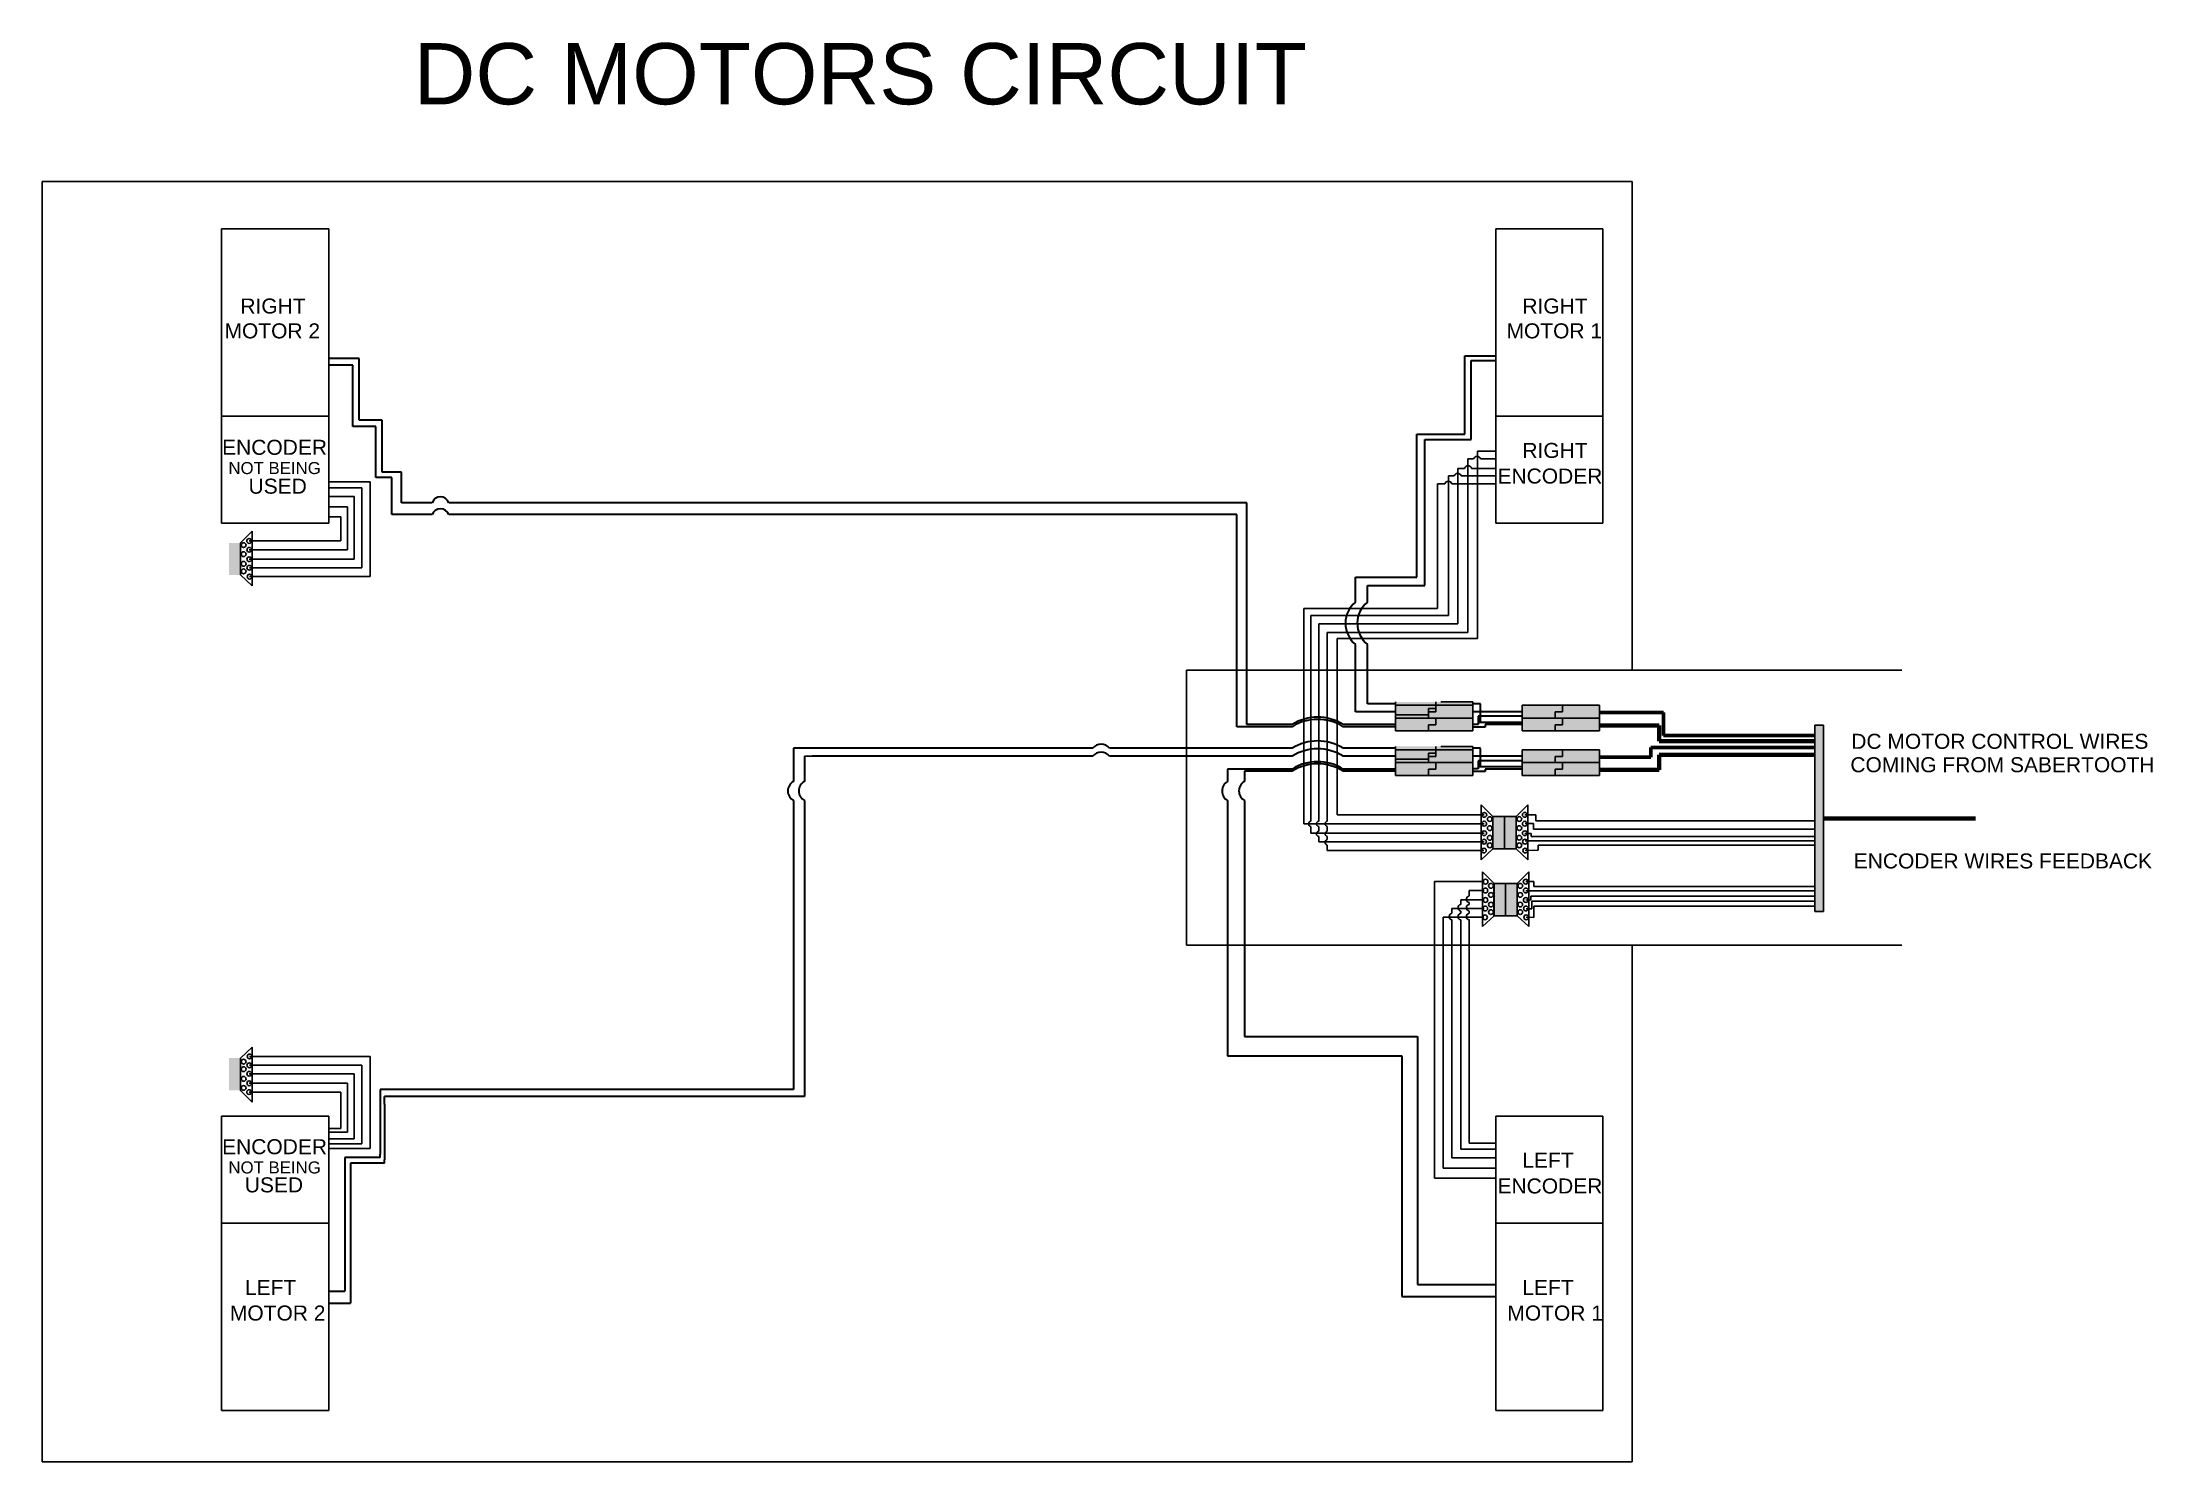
# Model space of a CAD drawing. Header units: inches. Extents: x -417 to 371, y -129 to 401.
import ezdxf

# ---------------------------------------------------------------- set-up
doc = ezdxf.new("R2010")
doc.units = ezdxf.units.IN
doc.header["$MEASUREMENT"] = 0
doc.linetypes.add('ACAD_ISO03W100', pattern=[30, 12, -18])
doc.layers.add('24VDC', color=1, linetype='Continuous', lineweight=60)
for name, color, linetype in [('Black GND', 250, 'Continuous'), ('Connectors', 250, 'Continuous'), ('encoder wires', 250, 'Continuous'), ('MOTOR + ENCODER', 251, 'Continuous'), ('MOTOR CONTROL WIRES', 1, 'Continuous'), ('Texts', 6, 'Continuous'), ('Under the gray Box', 251, 'Continuous'), ('White Wire Cape', 251, 'Continuous')]:
    doc.layers.add(name, color=color, linetype=linetype)
doc.styles.get("Standard").update_dxf_attribs({"font": 'arial.ttf'})

msp = doc.modelspace()

# ---------------------------------------------------------------- hatches: boundary and pattern name
at = {"layer": '24VDC', "transparency": 33554687}
h = msp.add_hatch(color=7, dxfattribs=at)
h.dxf.hatch_style = 1
h.paths.add_polyline_path([(248.28, 146.14), (245.07, 146.14), (245.07, 76.45), (248.28, 76.45)])
at = {"layer": 'Connectors', "true_color": 0x139b48, "transparency": 33554687}
h = msp.add_hatch(color=114, dxfattribs=at)
h.dxf.hatch_style = 1
h.paths.add_polyline_path([(-347.57, 214.26), (-343.29, 214.26), (-343.29, 208.45), (-343.29, 202.18), (-347.57, 202.18)])
at = {"layer": 'Connectors', "linetype": 'ACAD_ISO03W100', "true_color": 0x000000}
h = msp.add_hatch(color=18, dxfattribs=at)
h.dxf.hatch_style = 1
h.paths.add_polyline_path([(103.46, 154.82), (103.46, 152.3), (100.7, 152.3), (100.7, 150.01), (88.37, 150.01), (88.37, 154.82)], flags=17)
h.paths.add_polyline_path([(88.37, 150.01), (88.37, 154.82), (117.24, 154.82), (117.24, 150.01)])
h = msp.add_hatch(color=18, dxfattribs=at)
h.dxf.hatch_style = 1
h.paths.add_polyline_path([(103.46, 154.82), (103.46, 152.3), (100.7, 152.3), (100.7, 150.01), (88.37, 150.01), (88.37, 154.82)])
at = {"layer": 'Connectors'}
h = msp.add_hatch(color=1, dxfattribs=at)
h.dxf.hatch_style = 1
h.paths.add_polyline_path([(103.46, 153.56), (103.46, 151.05), (100.7, 151.05), (100.7, 148.75), (88.37, 148.75), (88.37, 153.56)], flags=17)
h.paths.add_polyline_path([(88.37, 148.75), (88.37, 153.56), (117.24, 153.56), (117.24, 148.75)])
h = msp.add_hatch(color=1, dxfattribs=at)
h.dxf.hatch_style = 1
h.paths.add_polyline_path([(103.46, 153.56), (103.46, 151.05), (100.7, 151.05), (100.7, 148.75), (88.37, 148.75), (88.37, 153.56)])
h = msp.add_hatch(color=1, dxfattribs=at)
h.dxf.hatch_style = 1
h.paths.add_polyline_path([(150.78, 153.56), (150.78, 151.05), (148.03, 151.05), (148.03, 148.75), (135.69, 148.75), (135.69, 153.56)], flags=17)
h.paths.add_polyline_path([(135.69, 148.75), (135.69, 153.56), (164.56, 153.56), (164.56, 148.75)])
h = msp.add_hatch(color=1, dxfattribs=at)
h.dxf.hatch_style = 1
h.paths.add_polyline_path([(150.78, 153.56), (150.78, 151.05), (148.03, 151.05), (148.03, 148.75), (135.69, 148.75), (135.69, 153.56)])
h = msp.add_hatch(color=1, dxfattribs=at)
h.dxf.hatch_style = 1
h.paths.add_polyline_path([(88.37, 143.95), (88.37, 148.75), (103.42, 148.75), (103.42, 146.24), (100.67, 146.24), (100.67, 143.95)])
h.paths.add_polyline_path([(100.67, 143.95), (100.67, 146.24), (103.42, 146.24), (103.42, 148.75), (117.24, 148.75), (117.24, 143.95)])
at = {"layer": 'Connectors', "true_color": 0x000000}
h = msp.add_hatch(color=18, dxfattribs=at)
h.dxf.hatch_style = 1
h.paths.add_polyline_path([(135.69, 143.95), (135.69, 148.75), (150.75, 148.75), (150.75, 146.24), (147.99, 146.24), (147.99, 143.95)])
h.paths.add_polyline_path([(147.99, 143.95), (147.99, 146.24), (150.75, 146.24), (150.75, 148.75), (164.56, 148.75), (164.56, 143.95)])
at = {"layer": 'Connectors', "linetype": 'ACAD_ISO03W100', "true_color": 0x000000}
h = msp.add_hatch(color=18, dxfattribs=at)
h.dxf.hatch_style = 1
h.paths.add_polyline_path([(103.46, 138.19), (103.46, 135.67), (100.7, 135.67), (100.7, 133.38), (88.37, 133.38), (88.37, 138.19)], flags=17)
h.paths.add_polyline_path([(88.37, 133.38), (88.37, 138.19), (117.24, 138.19), (117.24, 133.38)])
h = msp.add_hatch(color=18, dxfattribs=at)
h.dxf.hatch_style = 1
h.paths.add_polyline_path([(103.46, 138.19), (103.46, 135.67), (100.7, 135.67), (100.7, 133.38), (88.37, 133.38), (88.37, 138.19)])
at = {"layer": 'Connectors'}
h = msp.add_hatch(color=1, dxfattribs=at)
h.dxf.hatch_style = 1
h.paths.add_polyline_path([(103.46, 136.93), (103.46, 134.42), (100.7, 134.42), (100.7, 132.13), (88.37, 132.13), (88.37, 136.93)], flags=17)
h.paths.add_polyline_path([(88.37, 132.13), (88.37, 136.93), (117.24, 136.93), (117.24, 132.13)])
h = msp.add_hatch(color=1, dxfattribs=at)
h.dxf.hatch_style = 1
h.paths.add_polyline_path([(103.46, 136.93), (103.46, 134.42), (100.7, 134.42), (100.7, 132.13), (88.37, 132.13), (88.37, 136.93)])
h = msp.add_hatch(color=1, dxfattribs=at)
h.dxf.hatch_style = 1
h.paths.add_polyline_path([(150.78, 136.93), (150.78, 134.42), (148.03, 134.42), (148.03, 132.13), (135.69, 132.13), (135.69, 136.93)], flags=17)
h.paths.add_polyline_path([(135.69, 132.13), (135.69, 136.93), (164.56, 136.93), (164.56, 132.13)])
h = msp.add_hatch(color=1, dxfattribs=at)
h.dxf.hatch_style = 1
h.paths.add_polyline_path([(150.78, 136.93), (150.78, 134.42), (148.03, 134.42), (148.03, 132.13), (135.69, 132.13), (135.69, 136.93)])
h = msp.add_hatch(color=1, dxfattribs=at)
h.dxf.hatch_style = 1
h.paths.add_polyline_path([(88.37, 127.32), (88.37, 132.13), (103.42, 132.13), (103.42, 129.61), (100.67, 129.61), (100.67, 127.32)])
h.paths.add_polyline_path([(100.67, 127.32), (100.67, 129.61), (103.42, 129.61), (103.42, 132.13), (117.24, 132.13), (117.24, 127.32)])
at = {"layer": 'Connectors', "true_color": 0x000000}
h = msp.add_hatch(color=18, dxfattribs=at)
h.dxf.hatch_style = 1
h.paths.add_polyline_path([(135.69, 127.32), (135.69, 132.13), (150.75, 132.13), (150.75, 129.61), (147.99, 129.61), (147.99, 127.32)])
h.paths.add_polyline_path([(147.99, 127.32), (147.99, 129.61), (150.75, 129.61), (150.75, 132.13), (164.56, 132.13), (164.56, 127.32)])
at = {"layer": 'Connectors', "transparency": 33554687}
h = msp.add_hatch(color=5, dxfattribs=at)
h.dxf.hatch_style = 1
h.paths.add_polyline_path([(133.42, 111.93), (124.74, 111.93), (124.74, 99.87), (133.42, 99.87)])
at = {"layer": 'Connectors', "true_color": 0x139b48, "transparency": 33554687}
h = msp.add_hatch(color=114, dxfattribs=at)
h.dxf.hatch_style = 1
h.paths.add_polyline_path([(129.44, 86.92), (125.16, 86.92), (125.16, 81.11), (125.16, 74.84), (129.44, 74.84)])
h = msp.add_hatch(color=114, dxfattribs=at)
h.dxf.hatch_style = 1
h.paths.add_polyline_path([(133.78, 86.92), (129.44, 86.92), (129.44, 74.84), (133.78, 74.84)])
h = msp.add_hatch(color=114, dxfattribs=at)
h.dxf.hatch_style = 1
h.paths.add_polyline_path([(-347.57, 9.69), (-343.29, 9.69), (-343.29, 15.51), (-343.29, 21.77), (-347.57, 21.77)])

# ---------------------------------------------------------------- linework, layer by layer
at = {"layer": '24VDC', "lineweight": 35}
for p, q in [((88.37, 151.16), (77.67, 151.16)), ((135.69, 151.16), (117.24, 151.16)), ((88.37, 146.35), (77.25, 146.35)), ((119.22, 146.39), (117.24, 146.39)), ((135.69, 149.47), (119.22, 149.47)), ((119.22, 149.47), (119.22, 146.39)), ((88.37, 134.53), (77.67, 134.53)), ((135.69, 134.53), (117.24, 134.53)), ((88.37, 129.72), (77.25, 129.72)), ((119.22, 129.76), (117.24, 129.76)), ((135.69, 132.84), (119.22, 132.84)), ((119.22, 132.84), (119.22, 129.76))]:
    msp.add_line(p, q, dxfattribs=at)
at = {"layer": '24VDC'}
for p, q in [((188.49, 150.8), (164.56, 150.8)), ((188.49, 142.21), (188.49, 150.8)), ((245.07, 142.21), (188.49, 142.21)), ((183.7, 134.17), (164.56, 134.17)), ((183.7, 137.79), (245.07, 137.79)), ((183.7, 134.17), (183.7, 137.79))]:
    msp.add_line(p, q, dxfattribs=at)
at = {"layer": 'Black GND', "lineweight": 35}
for p, q in [((88.37, 154.12), (77.82, 154.12)), ((120.07, 154.1), (117.24, 154.1)), ((120.07, 151.94), (120.07, 154.06)), ((120.07, 151.45), (120.07, 152.17)), ((120.07, 150.56), (120.07, 150.95)), ((120.07, 149.76), (120.07, 150.56)), ((88.37, 145.54), (77.25, 145.54)), ((121.84, 145.43), (117.24, 145.43)), ((120.07, 147.13), (120.07, 149.26)), ((120.07, 146.91), (120.07, 149.04)), ((135.69, 147.13), (120.07, 147.13)), ((135.69, 146.35), (121.84, 146.35)), ((121.84, 146.35), (121.84, 145.43)), ((88.37, 137.49), (77.82, 137.49)), ((120.07, 137.47), (117.24, 137.47)), ((120.07, 135.31), (120.07, 137.43)), ((120.07, 134.82), (120.07, 135.54)), ((120.07, 133.93), (120.07, 134.32)), ((88.37, 128.91), (77.25, 128.91)), ((121.84, 128.8), (117.24, 128.8)), ((120.07, 133.13), (120.07, 133.93)), ((120.07, 130.5), (120.07, 132.63)), ((120.07, 130.28), (120.07, 132.41)), ((135.69, 130.5), (120.07, 130.5)), ((135.69, 129.72), (121.84, 129.72)), ((121.84, 129.72), (121.84, 128.8))]:
    msp.add_line(p, q, dxfattribs=at)
at = {"layer": 'Black GND', "lineweight": 90}
for p, q in [((186.88, 146.01), (164.56, 146.01)), ((186.88, 140.08), (186.88, 146.01)), ((245.07, 140.08), (186.88, 140.08)), ((186.88, 135.03), (245.07, 135.03)), ((186.88, 135.03), (186.88, 129.38)), ((180.11, 129.38), (164.56, 129.38)), ((180.11, 129.38), (186.85, 129.38)), ((186.88, 129.38), (186.85, 129.38))]:
    msp.add_line(p, q, dxfattribs=at)
at = {"layer": 'Black GND', "lineweight": 35}
for centre in [(120.1, 151.2), (120.1, 149.51), (120.1, 134.57), (120.1, 132.88)]:
    msp.add_arc(centre, 0.253, 264.69449, 95.30551, dxfattribs=at)
at = {"layer": 'Connectors'}
for p, q in [((-343.29, 214.32), (-338.95, 218.68)), ((-343.29, 208.45), (-343.29, 214.32)), ((-338.95, 218.68), (-338.95, 198.22)), ((-343.29, 208.45), (-343.29, 202.25)), ((-343.29, 202.25), (-338.95, 198.22)), ((117.24, 153.56), (88.37, 153.56)), ((88.37, 153.56), (88.37, 148.75)), ((117.24, 153.56), (88.37, 153.56)), ((88.37, 153.56), (88.37, 148.75)), ((100.7, 151.05), (100.7, 148.75)), ((103.46, 151.05), (100.7, 151.05)), ((103.46, 151.05), (100.7, 151.05)), ((100.7, 151.05), (100.7, 148.75)), ((103.46, 153.56), (103.46, 151.05)), ((103.46, 153.56), (103.46, 151.05)), ((117.24, 148.75), (117.24, 153.56)), ((117.24, 148.75), (117.24, 153.56)), ((164.56, 153.56), (135.69, 153.56)), ((135.69, 153.56), (135.69, 148.75)), ((164.56, 153.56), (135.69, 153.56)), ((135.69, 153.56), (135.69, 148.75)), ((164.56, 153.56), (135.69, 153.56)), ((135.69, 153.56), (135.69, 148.75)), ((148.03, 151.05), (148.03, 148.75)), ((150.78, 151.05), (148.03, 151.05)), ((148.03, 151.05), (148.03, 148.75)), ((150.78, 151.05), (148.03, 151.05)), ((150.78, 153.56), (150.78, 151.05)), ((150.78, 153.56), (150.78, 151.05)), ((164.56, 148.75), (164.56, 153.56)), ((164.56, 148.75), (164.56, 153.56)), ((164.56, 148.75), (164.56, 153.56)), ((88.37, 148.75), (117.24, 148.75)), ((117.24, 148.75), (88.37, 148.75)), ((88.37, 148.75), (88.37, 143.95)), ((88.37, 148.75), (117.24, 148.75)), ((88.37, 143.95), (117.24, 143.95)), ((103.42, 146.24), (100.67, 146.24)), ((100.67, 146.24), (100.67, 143.95)), ((103.42, 148.75), (103.42, 146.24)), ((117.24, 143.95), (117.24, 148.75)), ((135.69, 148.75), (164.56, 148.75)), ((164.56, 148.75), (135.69, 148.75)), ((135.69, 148.75), (135.69, 143.95)), ((135.69, 148.75), (164.56, 148.75)), ((164.56, 148.75), (135.69, 148.75)), ((135.69, 148.75), (135.69, 143.95)), ((135.69, 148.75), (164.56, 148.75)), ((135.69, 143.95), (164.56, 143.95)), ((135.69, 143.95), (164.56, 143.95)), ((150.75, 146.24), (147.99, 146.24)), ((147.99, 146.24), (147.99, 143.95)), ((150.75, 146.24), (147.99, 146.24)), ((147.99, 146.24), (147.99, 143.95)), ((150.75, 148.75), (150.75, 146.24)), ((150.75, 148.75), (150.75, 146.24)), ((164.56, 143.95), (164.56, 148.75)), ((164.56, 143.95), (164.56, 148.75)), ((117.24, 136.93), (88.37, 136.93)), ((88.37, 136.93), (88.37, 132.13)), ((117.24, 136.93), (88.37, 136.93)), ((88.37, 136.93), (88.37, 132.13)), ((100.7, 134.42), (100.7, 132.13)), ((103.46, 134.42), (100.7, 134.42)), ((103.46, 134.42), (100.7, 134.42)), ((100.7, 134.42), (100.7, 132.13)), ((103.46, 136.93), (103.46, 134.42)), ((103.46, 136.93), (103.46, 134.42)), ((117.24, 132.13), (117.24, 136.93)), ((117.24, 132.13), (117.24, 136.93)), ((164.56, 136.93), (135.69, 136.93)), ((135.69, 136.93), (135.69, 132.13)), ((164.56, 136.93), (135.69, 136.93)), ((135.69, 136.93), (135.69, 132.13)), ((164.56, 136.93), (135.69, 136.93)), ((135.69, 136.93), (135.69, 132.13)), ((148.03, 134.42), (148.03, 132.13)), ((150.78, 134.42), (148.03, 134.42)), ((148.03, 134.42), (148.03, 132.13)), ((150.78, 134.42), (148.03, 134.42)), ((150.78, 136.93), (150.78, 134.42)), ((150.78, 136.93), (150.78, 134.42)), ((164.56, 132.13), (164.56, 136.93)), ((164.56, 132.13), (164.56, 136.93)), ((164.56, 132.13), (164.56, 136.93)), ((88.37, 132.13), (117.24, 132.13)), ((117.24, 132.13), (88.37, 132.13)), ((88.37, 132.13), (88.37, 127.32)), ((88.37, 132.13), (117.24, 132.13)), ((88.37, 127.32), (117.24, 127.32)), ((103.42, 129.61), (100.67, 129.61)), ((100.67, 129.61), (100.67, 127.32)), ((103.42, 132.13), (103.42, 129.61)), ((117.24, 127.32), (117.24, 132.13)), ((135.69, 132.13), (164.56, 132.13)), ((164.56, 132.13), (135.69, 132.13)), ((135.69, 132.13), (135.69, 127.32)), ((135.69, 132.13), (164.56, 132.13)), ((164.56, 132.13), (135.69, 132.13)), ((135.69, 132.13), (135.69, 127.32)), ((135.69, 132.13), (164.56, 132.13)), ((135.69, 127.32), (164.56, 127.32)), ((135.69, 127.32), (164.56, 127.32)), ((150.75, 129.61), (147.99, 129.61)), ((147.99, 129.61), (147.99, 127.32)), ((150.75, 129.61), (147.99, 129.61)), ((147.99, 129.61), (147.99, 127.32)), ((150.75, 132.13), (150.75, 129.61)), ((150.75, 132.13), (150.75, 129.61)), ((164.56, 127.32), (164.56, 132.13)), ((164.56, 127.32), (164.56, 132.13)), ((120.38, 116.29), (120.38, 95.83)), ((124.71, 111.94), (120.38, 116.29)), ((124.71, 106.06), (124.71, 111.94)), ((124.74, 111.93), (133.42, 111.93)), ((124.74, 99.87), (124.74, 111.93)), ((129.08, 99.87), (129.08, 111.93)), ((133.42, 111.94), (137.75, 116.29)), ((133.42, 106.06), (133.42, 111.94)), ((133.42, 111.93), (133.42, 99.87)), ((137.75, 116.29), (137.75, 95.83)), ((124.71, 106.06), (124.71, 99.86)), ((133.42, 106.06), (133.42, 99.87)), ((124.71, 99.86), (120.38, 95.83)), ((133.42, 99.87), (124.74, 99.87)), ((133.42, 99.87), (137.75, 95.83)), ((120.83, 91.34), (120.83, 70.88)), ((125.16, 86.98), (120.83, 91.34)), ((125.1, 86.92), (133.78, 86.92)), ((125.1, 74.84), (125.1, 86.92)), ((125.16, 81.11), (125.16, 86.98)), ((129.44, 86.92), (129.44, 74.84)), ((133.78, 86.98), (138.11, 91.34)), ((133.78, 81.11), (133.78, 86.98)), ((133.78, 86.92), (133.78, 74.84)), ((138.11, 91.34), (138.11, 70.88)), ((125.16, 81.11), (125.16, 74.91)), ((133.78, 81.11), (133.78, 74.91)), ((125.16, 74.91), (120.83, 70.88)), ((133.78, 74.84), (125.1, 74.84)), ((133.78, 74.91), (138.11, 70.88)), ((-343.29, 21.7), (-338.95, 25.74)), ((-338.95, 5.28), (-338.95, 25.74)), ((-343.29, 15.51), (-343.29, 21.7)), ((-343.29, 15.51), (-343.29, 9.63)), ((-343.29, 9.63), (-338.95, 5.28))]:
    msp.add_line(p, q, dxfattribs=at)
at = {"layer": 'Connectors', "linetype": 'ACAD_ISO03W100'}
for p, q in [((117.24, 154.82), (88.37, 154.82)), ((88.37, 154.82), (88.37, 150.01)), ((117.24, 154.82), (88.37, 154.82)), ((88.37, 154.82), (88.37, 150.01)), ((88.37, 150.01), (117.24, 150.01)), ((88.37, 150.01), (117.24, 150.01)), ((100.7, 152.3), (100.7, 150.01)), ((103.46, 152.3), (100.7, 152.3)), ((103.46, 154.82), (103.46, 152.3)), ((117.24, 150.01), (117.24, 154.82)), ((117.24, 150.01), (117.24, 154.82)), ((117.24, 138.19), (88.37, 138.19)), ((88.37, 138.19), (88.37, 133.38)), ((117.24, 138.19), (88.37, 138.19)), ((88.37, 138.19), (88.37, 133.38)), ((100.7, 135.67), (100.7, 133.38)), ((103.46, 135.67), (100.7, 135.67)), ((103.46, 138.19), (103.46, 135.67)), ((117.24, 133.38), (117.24, 138.19)), ((117.24, 133.38), (117.24, 138.19)), ((88.37, 133.38), (117.24, 133.38)), ((88.37, 133.38), (117.24, 133.38))]:
    msp.add_line(p, q, dxfattribs=at)
at = {"layer": 'Connectors'}
for centre in [(-342.13, 213.41), (-340.08, 214.97), (-342.13, 210.02), (-342.13, 206.41), (-340.03, 211.67), (-340.03, 208.12), (-339.98, 204.95), (-342.13, 203.59), (-339.89, 201.64), (121.51, 112.58), (123.56, 111.02), (134.58, 111.03), (136.63, 112.59), (121.41, 102.56), (121.46, 109.29), (121.46, 105.73), (123.56, 107.63), (123.56, 104.02), (134.58, 107.64), (134.58, 104.03), (136.67, 109.29), (136.67, 105.73), (136.72, 102.57), (121.32, 99.25), (123.56, 101.2), (134.58, 101.2), (136.82, 99.25), (121.96, 87.63), (124, 86.07), (134.94, 86.07), (136.98, 87.63), (121.91, 84.33), (121.91, 80.78), (124, 82.68), (124, 79.07), (134.94, 82.68), (134.94, 79.07), (137.03, 84.33), (137.03, 80.78), (121.76, 74.3), (121.86, 77.61), (124, 76.25), (134.94, 76.25), (137.08, 77.61), (137.18, 74.3), (-342.13, 20.37), (-342.13, 17.54), (-340.03, 15.83), (-339.98, 19), (-339.89, 22.32), (-342.13, 13.93), (-342.13, 10.54), (-340.08, 8.98), (-340.03, 12.28)]:
    msp.add_circle(centre, 0.896, dxfattribs=at)
at = {"layer": 'encoder wires', "color": 3}
for p, q in [((115.3, 180.78), (115.3, 245.63)), ((115.3, 245.63), (117.5, 245.63)), ((120.11, 245.63), (125.85, 245.63)), ((-305.32, 227.68), (-310.34, 227.68)), ((-305.32, 227.68), (-303.34, 227.68)), ((-303.34, 211.67), (-303.34, 227.68)), ((-340.03, 211.67), (-303.34, 211.67)), ((62.85, 110.28), (62.85, 180.78)), ((62.85, 180.78), (115.3, 180.78)), ((62.85, 106.56), (62.85, 108.2)), ((62.85, 103.34), (62.85, 104.48)), ((62.85, 99.25), (62.85, 101.27)), ((80.16, 99.25), (62.85, 99.25)), ((121.32, 99.25), (80.16, 99.25)), ((141.58, 99.37), (136.82, 99.25)), ((245.07, 101.24), (141.58, 101.24)), ((141.58, 101.24), (141.58, 99.37)), ((121.32, 74.33), (106.14, 74.33)), ((106.14, 74.33), (106.14, -19.51)), ((140.04, 74.22), (137.18, 74.3)), ((245.07, 78.45), (140.04, 78.45)), ((140.04, 78.45), (140.04, 74.22)), ((-340.03, 12.28), (-303.34, 12.28)), ((-303.34, 12.28), (-303.34, -5.99)), ((-305.32, -5.99), (-310.34, -5.99)), ((-305.32, -5.99), (-303.34, -5.99)), ((106.14, -19.51), (125.85, -19.51))]:
    msp.add_line(p, q, dxfattribs=at)
at = {"layer": 'encoder wires'}
for p, q in [((118.96, 178.49), (118.96, 248.57)), ((118.96, 248.57), (125.85, 248.57)), ((-305.75, 224.04), (-310.34, 224.04)), ((-305.75, 214.97), (-305.75, 224.04)), ((-340.08, 214.97), (-305.75, 214.97)), ((-339.23, 207.74), (-339.29, 207.74)), ((66.5, 112.58), (66.5, 178.49)), ((66.5, 178.49), (104.36, 178.49)), ((104.36, 178.49), (115.26, 178.49)), ((115.26, 178.49), (118.96, 178.49)), ((80, 112.58), (66.5, 112.58)), ((121.51, 112.58), (80, 112.58)), ((140.72, 112.65), (136.71, 112.65)), ((140.72, 110.39), (140.72, 112.65)), ((120.66, 105.35), (120.71, 105.35)), ((245.07, 110.39), (140.72, 110.39)), ((121.51, 87.66), (102.89, 87.66)), ((102.89, 87.66), (102.89, 85.85)), ((140.04, 87.68), (136.98, 87.63)), ((140.04, 85.76), (140.04, 87.68)), ((102.89, 85.85), (102.89, 73.33)), ((121.11, 80.4), (121.16, 80.4)), ((137.83, 80.4), (137.78, 80.4)), ((245.07, 85.76), (140.04, 85.76)), ((102.89, 73.33), (102.89, -23.15)), ((-339.23, 16.21), (-339.29, 16.21)), ((-340.08, 8.98), (-305.75, 8.98)), ((-305.75, 8.98), (-305.75, -4.63)), ((-305.75, -4.63), (-310.34, -4.63)), ((102.89, -23.15), (125.85, -23.15))]:
    msp.add_line(p, q, dxfattribs=at)
at = {"layer": 'encoder wires', "color": 5}
for p, q in [((-310.34, 237.07), (-305.32, 237.07)), ((-305.32, 237.07), (-294.85, 237.07)), ((-294.85, 201.64), (-294.85, 237.07)), ((104.08, 189.69), (104.08, 236.33)), ((104.08, 236.33), (106.77, 236.33)), ((109.37, 236.33), (125.85, 236.33)), ((-339.89, 201.64), (-294.85, 201.64)), ((54.08, 109.29), (54.08, 189.69)), ((54.08, 189.69), (104.08, 189.69)), ((80.16, 109.29), (54.08, 109.29)), ((121.46, 109.29), (80.16, 109.29)), ((139.89, 109.31), (136.75, 109.31)), ((139.89, 107.22), (139.89, 109.31)), ((140.8, 107.22), (139.89, 107.22)), ((245.07, 107.22), (140.8, 107.22)), ((121.46, 84.37), (115.82, 84.37)), ((115.82, 82.3), (115.82, 84.37)), ((115.82, 79.13), (115.82, 79.81)), ((245.07, 84.18), (137.03, 84.18)), ((115.82, 75.82), (115.82, 76.64)), ((115.82, -10.12), (115.82, 73.33)), ((-339.89, 22.32), (-294.85, 22.32)), ((-294.85, 22.32), (-294.85, -12.04)), ((-310.34, -12.04), (-305.32, -12.04)), ((-305.32, -12.04), (-294.85, -12.04)), ((125.85, -10.12), (115.82, -10.12))]:
    msp.add_line(p, q, dxfattribs=at)
at = {"layer": 'encoder wires', "color": 1}
for p, q in [((108.1, 187.12), (108.1, 239.25)), ((108.1, 239.25), (110.28, 239.25)), ((112.89, 239.25), (125.85, 239.25)), ((-305.32, 234.79), (-310.34, 234.79)), ((-305.32, 234.79), (-298.01, 234.79)), ((-298.01, 204.95), (-298.01, 234.79)), ((-339.98, 204.95), (-298.01, 204.95)), ((56.67, 110.28), (56.67, 187.12)), ((56.67, 187.12), (108.1, 187.12)), ((56.67, 105.73), (56.67, 108.2)), ((80.16, 105.73), (56.67, 105.73)), ((121.46, 105.73), (80.16, 105.73)), ((138.99, 105.62), (136.67, 105.62)), ((138.99, 104.54), (138.99, 105.62)), ((140.96, 104.54), (138.99, 104.54)), ((245.07, 104.54), (140.96, 104.54)), ((121.46, 80.81), (112.69, 80.81)), ((112.69, 80.81), (112.69, 79.13)), ((138.92, 80.76), (137.03, 80.78)), ((140.11, 82.23), (138.92, 82.23)), ((138.92, 82.23), (138.92, 80.76)), ((245.07, 82.23), (140.11, 82.23)), ((112.69, 76.64), (112.69, 75.82)), ((112.69, 73.33), (112.69, -12.41)), ((-339.98, 19), (-298.01, 19)), ((-298.01, 19), (-298.01, -10.36)), ((-305.32, -10.36), (-310.34, -10.36)), ((-305.32, -10.36), (-298.01, -10.36)), ((112.69, -12.41), (125.85, -12.41))]:
    msp.add_line(p, q, dxfattribs=at)
at = {"layer": 'encoder wires', "color": 2}
for p, q in [((111.56, 184.03), (111.56, 242.1)), ((111.56, 242.1), (114.14, 242.1)), ((116.75, 242.1), (125.85, 242.1)), ((-305.32, 231.59), (-310.34, 231.59)), ((-305.32, 231.59), (-300.76, 231.59)), ((-300.76, 208.12), (-300.76, 231.59)), ((-340.03, 208.12), (-300.76, 208.12)), ((59.62, 110.28), (59.62, 184.03)), ((59.62, 184.03), (111.56, 184.03)), ((59.62, 106.53), (59.62, 108.2)), ((59.62, 102.56), (59.62, 104.45)), ((80.16, 102.56), (59.62, 102.56)), ((121.41, 102.56), (80.16, 102.56)), ((245.07, 102.95), (136.72, 102.95)), ((140.11, 80.4), (139.3, 80.4)), ((139.3, 80.4), (139.3, 77.47)), ((245.07, 80.4), (140.11, 80.4)), ((121.41, 77.64), (109.38, 77.64)), ((109.38, 77.64), (109.38, 75.82)), ((109.38, 73.33), (109.38, -15.6)), ((139.3, 77.47), (137.18, 77.47)), ((-340.03, 15.83), (-300.76, 15.83)), ((-300.76, 15.83), (-300.76, -8.45)), ((-305.32, -8.45), (-310.34, -8.45)), ((-305.32, -8.45), (-300.76, -8.45)), ((109.38, -15.6), (125.85, -15.6))]:
    msp.add_line(p, q, dxfattribs=at)
at = {"layer": 'encoder wires', "color": 3}
for centre, radius, start, end in [((118.8, 245.23), 1.36, 17.0481, 162.9519), ((63.08, 109.24), 1.06, 102.69747, 257.30253), ((63.08, 105.52), 1.06, 102.69747, 257.30253), ((63.08, 102.31), 1.06, 102.69747, 257.30253)]:
    msp.add_arc(centre, radius, start, end, dxfattribs=at)
at = {"layer": 'encoder wires', "color": 5}
for centre, radius, start, end in [((108.07, 235.93), 1.36, 17.0481, 162.9519), ((116.11, 81.05), 1.28, 103.25712, 256.74288), ((116.11, 77.88), 1.28, 103.25712, 256.74288), ((116.11, 74.57), 1.28, 103.25712, 256.74288)]:
    msp.add_arc(centre, radius, start, end, dxfattribs=at)
at = {"layer": 'encoder wires', "color": 1}
for centre, radius, start, end in [((111.59, 238.85), 1.36, 17.0481, 162.9519), ((56.91, 109.24), 1.06, 102.69747, 257.30253), ((112.99, 77.88), 1.28, 103.25712, 256.74288), ((112.99, 74.57), 1.28, 103.25712, 256.74288)]:
    msp.add_arc(centre, radius, start, end, dxfattribs=at)
at = {"layer": 'encoder wires', "color": 2}
for centre, radius, start, end in [((115.45, 241.7), 1.36, 17.0481, 162.9519), ((59.85, 109.24), 1.06, 102.69747, 257.30253), ((59.85, 105.49), 1.06, 102.69747, 257.30253), ((109.67, 74.57), 1.28, 103.25712, 256.74288)]:
    msp.add_arc(centre, radius, start, end, dxfattribs=at)
at = {"layer": 'MOTOR + ENCODER'}
for p, q in [((-350.34, 261.61), (-350.34, 331.61)), ((-350.34, 331.61), (-310.34, 331.61)), ((-310.34, 331.61), (-310.34, 261.61)), ((125.85, 331.61), (165.85, 331.61)), ((125.85, 261.61), (125.85, 331.61)), ((165.85, 331.61), (165.85, 261.61)), ((-310.34, 261.61), (-350.34, 261.61)), ((-350.34, 221.61), (-350.34, 261.61)), ((-310.34, 261.61), (-310.34, 221.61)), ((165.85, 261.61), (125.85, 261.61)), ((125.85, 221.61), (125.85, 261.61)), ((165.85, 261.61), (165.85, 221.61)), ((-310.34, 221.61), (-350.34, 221.61)), ((165.85, 221.61), (125.85, 221.61)), ((-310.34, 0.03), (-350.34, 0.03)), ((-350.34, 0.03), (-350.34, -39.97)), ((-310.34, -39.97), (-310.34, 0.03)), ((165.85, 0.03), (125.85, 0.03)), ((125.85, 0.03), (125.85, -39.97)), ((165.85, -39.97), (165.85, 0.03)), ((-310.34, -39.97), (-350.34, -39.97)), ((-350.34, -39.97), (-350.34, -109.97)), ((-310.34, -109.97), (-310.34, -39.97)), ((165.85, -39.97), (125.85, -39.97)), ((125.85, -39.97), (125.85, -109.97)), ((165.85, -109.97), (165.85, -39.97)), ((-350.34, -109.97), (-310.34, -109.97)), ((125.85, -109.97), (165.85, -109.97))]:
    msp.add_line(p, q, dxfattribs=at)
at = {"layer": 'MOTOR CONTROL WIRES', "lineweight": 35}
for p, q in [((114.19, 254.83), (114.19, 284.18)), ((114.19, 284.18), (125.85, 284.18)), ((-298.9, 283.12), (-310.34, 283.12)), ((-298.9, 260.11), (-298.9, 283.12)), ((-290.39, 260.11), (-298.9, 260.11)), ((-290.39, 240.69), (-290.39, 260.11)), ((96.25, 202.22), (96.25, 254.83)), ((96.25, 254.83), (114.19, 254.83)), ((-283.15, 240.69), (-290.39, 240.69)), ((-283.15, 229.24), (-283.15, 240.69)), ((-271.71, 229.24), (-283.15, 229.24)), ((32.77, 229.24), (-265.42, 229.24)), ((32.77, 146.35), (32.77, 229.24)), ((73.36, 192.14), (73.36, 201.4)), ((73.36, 201.4), (96.25, 201.4)), ((96.25, 201.4), (96.25, 202.22)), ((73.36, 151.16), (73.36, 176.28)), ((77.67, 151.16), (73.36, 151.16)), ((49.67, 146.35), (32.77, 146.35)), ((77.25, 146.35), (68.8, 146.35)), ((25.58, 129.72), (25.58, 125.09)), ((49.67, 129.72), (25.58, 129.72)), ((77.25, 129.72), (68.8, 129.72)), ((25.58, 117.99), (25.58, 22.51)), ((25.58, 22.51), (90.67, 22.51)), ((90.67, 22.51), (90.67, -67.45)), ((90.67, -67.45), (125.85, -67.45))]:
    msp.add_line(p, q, dxfattribs=at)
at = {"layer": 'MOTOR CONTROL WIRES', "color": 18, "lineweight": 35, "true_color": 0x000000}
for p, q in [((-301.31, 280.63), (-310.34, 280.63)), ((-301.31, 257.69), (-301.31, 280.63)), ((116.55, 252.91), (116.55, 282.39)), ((116.55, 282.39), (125.85, 282.39)), ((-292.74, 257.69), (-301.31, 257.69)), ((-292.74, 238.73), (-292.74, 257.69)), ((99.28, 198.26), (99.28, 252.91)), ((99.28, 252.91), (116.55, 252.91)), ((-286.75, 238.73), (-292.74, 238.73)), ((-286.75, 224.79), (-286.75, 238.73)), ((-271.71, 224.79), (-286.75, 224.79)), ((29, 224.79), (-265.42, 224.79)), ((29, 145.54), (29, 224.79)), ((77.82, 192.14), (77.82, 198.26)), ((77.82, 198.26), (99.28, 198.26)), ((77.82, 154.12), (77.82, 176.28)), ((49.67, 145.54), (29, 145.54)), ((77.25, 145.54), (68.8, 145.54)), ((-136.66, 137.49), (-136.66, 125.09)), ((-24.75, 137.49), (-136.66, 137.49)), ((49.67, 137.49), (-18.54, 137.49)), ((77.82, 137.49), (68.8, 137.49)), ((49.67, 128.91), (31.9, 128.91)), ((31.9, 128.91), (31.9, 125.09)), ((77.25, 128.91), (68.8, 128.91)), ((-136.66, 117.99), (-136.66, 9.89)), ((31.9, 117.99), (31.9, 29.78)), ((31.9, 29.78), (96.51, 29.78)), ((96.51, 29.78), (96.51, -62.94)), ((-291.16, 9.89), (-291.16, -14.24)), ((-281.81, 9.89), (-291.16, 9.89)), ((-136.66, 9.89), (-281.81, 9.89)), ((-291.16, -15.43), (-304.26, -15.43)), ((-304.26, -15.43), (-304.26, -65.4)), ((-291.16, -15.43), (-291.16, -14.24)), ((96.51, -62.94), (125.85, -62.94)), ((-310.34, -65.4), (-304.26, -65.4))]:
    msp.add_line(p, q, dxfattribs=at)
at = {"layer": 'MOTOR CONTROL WIRES'}
msp.add_line((-132.56, 134.53), (-129.72, 134.53), dxfattribs=at)
at = {"layer": 'MOTOR CONTROL WIRES', "color": 1, "lineweight": 35}
for p, q in [((-132.56, 134.53), (-132.56, 125.09)), ((-24.75, 134.53), (-129.72, 134.53)), ((49.67, 134.53), (-18.54, 134.53)), ((77.67, 134.53), (68.8, 134.53)), ((-132.56, 117.99), (-132.56, 7.33)), ((-132.56, 7.33), (-289.54, 7.33)), ((-289.54, 4.48), (-289.54, 7.33)), ((-289.54, 4.48), (-289.54, -16.39)), ((-302.19, -17.59), (-302.19, -69.91)), ((-289.54, -17.59), (-302.19, -17.59)), ((-289.54, -17.59), (-289.54, -16.39)), ((-310.34, -69.91), (-302.19, -69.91))]:
    msp.add_line(p, q, dxfattribs=at)
at = {"layer": 'MOTOR CONTROL WIRES', "lineweight": 35}
for centre, radius, start, end in [((-268.57, 228.07), 3.36, 20.46311, 159.53689), ((79.79, 184.21), 10.2, 129.01475, 230.98525), ((59.23, 131.06), 18.04, 57.97585, 122.02415), ((59.23, 114.43), 18.04, 57.97585, 122.02415), ((-130.61, 121.54), 4.05, 118.80028, 241.19972), ((27.54, 121.54), 4.05, 118.80028, 241.19972)]:
    msp.add_arc(centre, radius, start, end, dxfattribs=at)
at = {"layer": 'MOTOR CONTROL WIRES', "color": 18, "lineweight": 35, "true_color": 0x000000}
for centre, radius, start, end in [((-268.57, 223.62), 3.36, 20.46311, 159.53689), ((84.25, 184.21), 10.2, 129.01475, 230.98525), ((59.23, 130.25), 18.04, 57.97585, 122.02415), ((-21.64, 135.12), 3.9, 37.31133, 142.68867), ((59.23, 122.19), 18.04, 57.97585, 122.02415), ((59.23, 113.62), 18.04, 57.97585, 122.02415), ((-134.7, 121.54), 4.05, 118.80028, 241.19972), ((33.86, 121.54), 4.05, 118.80028, 241.19972)]:
    msp.add_arc(centre, radius, start, end, dxfattribs=at)
at = {"layer": 'MOTOR CONTROL WIRES', "color": 1, "lineweight": 35}
for centre, radius, start, end in [((-21.64, 132.16), 3.9, 37.31133, 142.68867), ((59.23, 119.23), 18.04, 57.97585, 122.02415)]:
    msp.add_arc(centre, radius, start, end, dxfattribs=at)
at = {"layer": 'Under the gray Box', "ltscale": 1.5}
for p, q in [((176.78, 166.7), (10.2, 166.7)), ((10.2, 166.7), (10.2, 70.57)), ((10.2, 70.57), (10.2, 67.68)), ((10.2, 67.68), (10.2, 64.62)), ((10.2, 64.62), (10.2, 63.9)), ((10.2, 63.9), (176.78, 63.9))]:
    msp.add_line(p, q, dxfattribs=at)
at = {"layer": 'Under the gray Box'}
for p, q in [((176.78, 166.7), (277.5, 166.7)), ((277.5, 63.9), (176.78, 63.9))]:
    msp.add_line(p, q, dxfattribs=at)
at = {"layer": 'White Wire Cape', "color": 18, "true_color": 0x000000}
for p, q in [((-417.39, -129.19), (-417.39, 349.36)), ((-417.39, 349.36), (176.78, 349.36)), ((176.78, 349.36), (176.78, 166.7)), ((176.78, 63.9), (176.78, -129.19)), ((176.78, -129.19), (-417.39, -129.19))]:
    msp.add_line(p, q, dxfattribs=at)
at = {"layer": 'White Wire Cape'}
for p, q in [((245.07, 76.45), (245.07, 146.14)), ((245.07, 146.14), (248.28, 146.14)), ((248.28, 146.14), (248.28, 76.45)), ((248.28, 76.45), (245.07, 76.45))]:
    msp.add_line(p, q, dxfattribs=at)
at = {"layer": 'White Wire Cape', "lineweight": 211}
msp.add_line((305.12, 111.29), (248.28, 111.29), dxfattribs=at)

# ---------------------------------------------------------------- texts
at = {"layer": 'Texts'}
for s, height, p in [('DC MOTORS CIRCUIT', 22.8836, (-278.61, 378.14)), ('RIGHT', 5.611, (-343.33, 299.96)), ('RIGHT', 5.611, (135.74, 299.96)), ('MOTOR 2', 5.611, (-349.26, 290.68)), ('MOTOR 1', 5.611, (129.81, 290.68)), ('ENCODER', 5.611, (-350.16, 247.16)), ('NOT BEING', 4.492, (-347.8, 239.96)), ('RIGHT', 5.611, (135.74, 246)), ('USED', 5.611, (-340.28, 232.63)), ('ENCODER', 5.611, (126.44, 236.42)), ('DC MOTOR CONTROL WIRES', 5.6111, (258.65, 137.28)), ('COMING FROM SABERTOOTH', 5.6111, (258.31, 128.53)), ('ENCODER WIRES FEEDBACK', 5.6111, (259.57, 92.56)), ('ENCODER', 5.611, (-350.16, -14.23)), ('LEFT', 5.611, (135.74, -19.32)), ('NOT BEING', 4.492, (-347.8, -21.43)), ('USED', 5.611, (-341.68, -28.49)), ('ENCODER', 5.611, (126.44, -28.91)), ('LEFT', 5.611, (-341.64, -66.8)), ('LEFT', 5.611, (135.74, -66.8)), ('MOTOR 2', 5.611, (-347.25, -76.39)), ('MOTOR 1', 5.611, (130.13, -76.39))]:
    msp.add_text(s, height=height, dxfattribs=at).set_placement(p)

doc.saveas('drawing.dxf')
